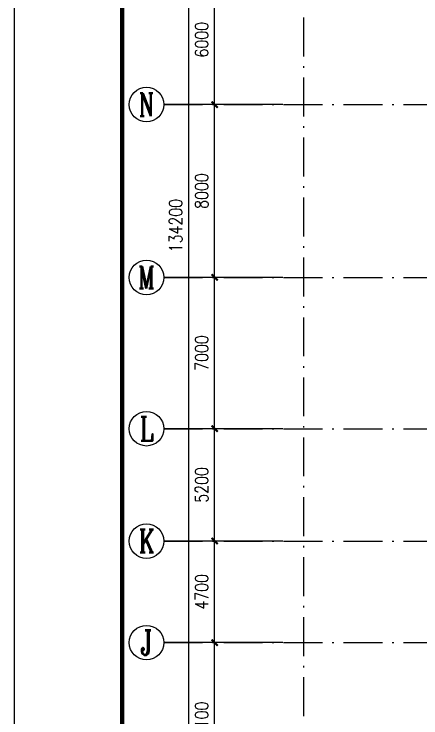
# Model space of a CAD drawing. Extents: x 2468086 to 6957054, y -3413633 to -667223.
# Drawn here: x 4916351 to 4935196, y -1192652 to -1160079 of the extents above; entities that cross this region are included whole.
import ezdxf
from ezdxf.enums import TextEntityAlignment as Align

# ---------------------------------------------------------------- set-up
doc = ezdxf.new("R2010")
doc.units = 0
doc.header["$LTSCALE"] = 100
doc.header["$MEASUREMENT"] = 0
doc.linetypes.add('2', pattern=[18.5, 12, -3, 0.5, -3])
doc.layers.get('0').update_dxf_attribs({"linetype": 'CONTINUOUS'})
doc.layers.get('DEFPOINTS').update_dxf_attribs({"linetype": 'CONTINUOUS'})
for name, color, linetype in [('AXIS', 3, 'CONTINUOUS'), ('AXIS_TEXT', 7, 'CONTINUOUS'), ('PUB_TITLE', 4, 'CONTINUOUS'), ('墙__实线', 3, 'CONTINUOUS'), ('轴线__点划线', 252, '2')]:
    doc.layers.add(name, color=color, linetype=linetype)
doc.styles.add('_TCH_AXIS', font='COMPLEX', dxfattribs={"bigfont": 'GBCBIG'})
doc.styles.add('DIM_FONT', font='SIMPLEX.shx', dxfattribs={"width": 0.8})
doc.dimstyles.new('DIMN200', dxfattribs={"dimscale": 2, "dimtxt": 300, "dimasz": 100, "dimexe": 250, "dimexo": 300, "dimgap": 150, "dimtad": 1, "dimdec": 0, "dimzin": 0, "dimdsep": 46, "dimtxsty": 'DIM_FONT', "dimblk": 'ARCHTICK', "dimcen": 0.09, "dimclrt": 7, "dimazin": 2, "dimtfac": 1, "dimtdec": 0, "dimtix": 1, "dimtmove": 2, "dimatfit": 3, "dimldrblk": 'ARCHTICK', "dimfxl": 1, "dimtolj": 1, "dimtzin": 0, "dimarcsym": 0})

# ---------------------------------------------------------------- blocks, each defined once
blk = doc.blocks.new('_ARCHTICK')
at = {"color": 0, "const_width": 0.5}
blk.add_lwpolyline([(-0.71, -0.71), (0.71, 0.71)], dxfattribs=at)
blk = doc.blocks.new('*D2841')
at = {"layer": 'AXIS', "color": 0, "lineweight": -2, "transparency": 16777216}
for p, q in [((4928792, -1189168), (4925142, -1189168)), ((4925642, -1196268), (4925642, -1189168)), ((4928792, -1196268), (4925142, -1196268))]:
    blk.add_line(p, q, dxfattribs=at)
at = {"layer": 'DEFPOINTS', "color": 0, "transparency": 16777216}
for p in [(4925642, -1189168), (4929392, -1189168), (4929392, -1196268)]:
    blk.add_point(p, dxfattribs=at)
at = {"layer": 'AXIS', "color": 0, "lineweight": -2, "transparency": 16777216, "xscale": 200, "yscale": 200, "zscale": 200}
for p, rotation in [((4925642, -1189168), 90), ((4925642, -1196268), 270)]:
    blk.add_blockref('_ARCHTICK', p, dxfattribs=dict(at, rotation=rotation))
at = {"layer": 'AXIS', "color": 7, "transparency": 16777216, "insert": (4925042, -1192718), "char_height": 600, "attachment_point": 5, "rotation": 90, "style": 'DIM_FONT'}
blk.add_mtext('\\A1;7100', dxfattribs=at)
blk = doc.blocks.new('*D2842')
at = {"layer": 'AXIS', "color": 0, "lineweight": -2, "transparency": 16777216}
for p, q in [((4928792, -1184468), (4925142, -1184468)), ((4925642, -1189168), (4925642, -1184468)), ((4928792, -1189168), (4925142, -1189168))]:
    blk.add_line(p, q, dxfattribs=at)
at = {"layer": 'DEFPOINTS', "color": 0, "transparency": 16777216}
for p in [(4925642, -1184468), (4929392, -1184468), (4929392, -1189168)]:
    blk.add_point(p, dxfattribs=at)
at = {"layer": 'AXIS', "color": 0, "lineweight": -2, "transparency": 16777216, "xscale": 200, "yscale": 200, "zscale": 200}
for p, rotation in [((4925642, -1184468), 90), ((4925642, -1189168), 270)]:
    blk.add_blockref('_ARCHTICK', p, dxfattribs=dict(at, rotation=rotation))
at = {"layer": 'AXIS', "color": 7, "transparency": 16777216, "insert": (4925042, -1186818), "char_height": 600, "attachment_point": 5, "rotation": 90, "style": 'DIM_FONT'}
blk.add_mtext('\\A1;4700', dxfattribs=at)
blk = doc.blocks.new('*D2843')
at = {"layer": 'AXIS', "color": 0, "lineweight": -2, "transparency": 16777216}
for p, q in [((4928792, -1179268), (4925142, -1179268)), ((4925642, -1184468), (4925642, -1179268)), ((4928792, -1184468), (4925142, -1184468))]:
    blk.add_line(p, q, dxfattribs=at)
at = {"layer": 'DEFPOINTS', "color": 0, "transparency": 16777216}
for p in [(4925642, -1179268), (4929392, -1179268), (4929392, -1184468)]:
    blk.add_point(p, dxfattribs=at)
at = {"layer": 'AXIS', "color": 0, "lineweight": -2, "transparency": 16777216, "xscale": 200, "yscale": 200, "zscale": 200}
for p, rotation in [((4925642, -1179268), 90), ((4925642, -1184468), 270)]:
    blk.add_blockref('_ARCHTICK', p, dxfattribs=dict(at, rotation=rotation))
at = {"layer": 'AXIS', "color": 7, "transparency": 16777216, "insert": (4925042, -1181868), "char_height": 600, "attachment_point": 5, "rotation": 90, "style": 'DIM_FONT'}
blk.add_mtext('\\A1;5200', dxfattribs=at)
blk = doc.blocks.new('*D2844')
at = {"layer": 'AXIS', "color": 0, "lineweight": -2, "transparency": 16777216}
for p, q in [((4928792, -1172268), (4925142, -1172268)), ((4925642, -1179268), (4925642, -1172268)), ((4928792, -1179268), (4925142, -1179268))]:
    blk.add_line(p, q, dxfattribs=at)
at = {"layer": 'DEFPOINTS', "color": 0, "transparency": 16777216}
for p in [(4925642, -1172268), (4929392, -1172268), (4929392, -1179268)]:
    blk.add_point(p, dxfattribs=at)
at = {"layer": 'AXIS', "color": 0, "lineweight": -2, "transparency": 16777216, "xscale": 200, "yscale": 200, "zscale": 200}
for p, rotation in [((4925642, -1172268), 90), ((4925642, -1179268), 270)]:
    blk.add_blockref('_ARCHTICK', p, dxfattribs=dict(at, rotation=rotation))
at = {"layer": 'AXIS', "color": 7, "transparency": 16777216, "insert": (4925042, -1175768), "char_height": 600, "attachment_point": 5, "rotation": 90, "style": 'DIM_FONT'}
blk.add_mtext('\\A1;7000', dxfattribs=at)
blk = doc.blocks.new('*D2845')
at = {"layer": 'AXIS', "color": 0, "lineweight": -2, "transparency": 16777216}
for p, q in [((4928792, -1164268), (4925142, -1164268)), ((4925642, -1172268), (4925642, -1164268)), ((4928792, -1172268), (4925142, -1172268))]:
    blk.add_line(p, q, dxfattribs=at)
at = {"layer": 'DEFPOINTS', "color": 0, "transparency": 16777216}
for p in [(4925642, -1164268), (4929392, -1164268), (4929392, -1172268)]:
    blk.add_point(p, dxfattribs=at)
at = {"layer": 'AXIS', "color": 0, "lineweight": -2, "transparency": 16777216, "xscale": 200, "yscale": 200, "zscale": 200}
for p, rotation in [((4925642, -1164268), 90), ((4925642, -1172268), 270)]:
    blk.add_blockref('_ARCHTICK', p, dxfattribs=dict(at, rotation=rotation))
at = {"layer": 'AXIS', "color": 7, "transparency": 16777216, "insert": (4925042, -1168268), "char_height": 600, "attachment_point": 5, "rotation": 90, "style": 'DIM_FONT'}
blk.add_mtext('\\A1;8000', dxfattribs=at)
blk = doc.blocks.new('*D2846')
at = {"layer": 'AXIS', "color": 0, "lineweight": -2, "transparency": 16777216}
for p, q in [((4928792, -1158268), (4925142, -1158268)), ((4925642, -1164268), (4925642, -1158268)), ((4928792, -1164268), (4925142, -1164268))]:
    blk.add_line(p, q, dxfattribs=at)
at = {"layer": 'DEFPOINTS', "color": 0, "transparency": 16777216}
for p in [(4925642, -1158268), (4929392, -1158268), (4929392, -1164268)]:
    blk.add_point(p, dxfattribs=at)
at = {"layer": 'AXIS', "color": 0, "lineweight": -2, "transparency": 16777216, "xscale": 200, "yscale": 200, "zscale": 200}
for p, rotation in [((4925642, -1158268), 90), ((4925642, -1164268), 270)]:
    blk.add_blockref('_ARCHTICK', p, dxfattribs=dict(at, rotation=rotation))
at = {"layer": 'AXIS', "color": 7, "transparency": 16777216, "insert": (4925042, -1161268), "char_height": 600, "attachment_point": 5, "rotation": 90, "style": 'DIM_FONT'}
blk.add_mtext('\\A1;6000', dxfattribs=at)
blk = doc.blocks.new('*D2857')
at = {"layer": 'AXIS', "color": 0, "lineweight": -2, "transparency": 16777216}
for p, q in [((4928792, -1102768), (4923942, -1102768)), ((4924442, -1236968), (4924442, -1102768)), ((4928792, -1236968), (4923942, -1236968))]:
    blk.add_line(p, q, dxfattribs=at)
at = {"layer": 'DEFPOINTS', "color": 0, "transparency": 16777216}
for p in [(4924442, -1102768), (4929392, -1102768), (4929392, -1236968)]:
    blk.add_point(p, dxfattribs=at)
at = {"layer": 'AXIS', "color": 0, "lineweight": -2, "transparency": 16777216, "xscale": 200, "yscale": 200, "zscale": 200}
for p, rotation in [((4924442, -1102768), 90), ((4924442, -1236968), 270)]:
    blk.add_blockref('_ARCHTICK', p, dxfattribs=dict(at, rotation=rotation))
at = {"layer": 'AXIS', "color": 7, "transparency": 16777216, "insert": (4923842, -1169868), "char_height": 600, "attachment_point": 5, "rotation": 90, "style": 'DIM_FONT'}
blk.add_mtext('\\A1;134200', dxfattribs=at)
blk = doc.blocks.new('a00')
at = {"layer": 'PUB_TITLE'}
blk.add_lwpolyline([(2049330, 4204231), (2376330, 4204231), (2376330, 4372431), (2049330, 4372431)], close=True, dxfattribs=at)
at = {"layer": 'PUB_TITLE', "const_width": 200}
blk.add_lwpolyline([(2054330, 4206231), (2374330, 4206231), (2374330, 4370431), (2054330, 4370431)], close=True, dxfattribs=at)

msp = doc.modelspace()

# ---------------------------------------------------------------- linework, layer by layer
at = {"layer": 'AXIS'}
for p, q in [((4927279.8, -1164267.8), (4923285.1, -1164267.8)), ((4927279.8, -1172267.8), (4923285.1, -1172267.8)), ((4927279.8, -1179267.8), (4923285.1, -1179267.8)), ((4928366.6, -1184467.8), (4923285.1, -1184467.8)), ((4928366.6, -1189167.8), (4923285.1, -1189167.8))]:
    msp.add_line(p, q, dxfattribs=at)
for centre in [(4922485.1, -1164267.8), (4922485.1, -1172267.8), (4922485.1, -1179267.8), (4922485.1, -1184467.8), (4922485.1, -1189167.8)]:
    msp.add_circle(centre, 800, dxfattribs=at)
at = {"layer": '轴线__点划线', "ltscale": 1.5}
for p, q in [((4929770.8, -1236967.6), (4929770.8, -1096231.2)), ((4923285.1, -1164267.8), (5210016.5, -1164267.8)), ((4923285.1, -1172267.8), (5210016.5, -1172267.8)), ((4923285.1, -1179267.8), (5210016.5, -1179267.8)), ((4923285.1, -1184467.8), (5037270.8, -1184467.8)), ((4923285.1, -1189167.8), (5037270.8, -1189167.8))]:
    msp.add_line(p, q, dxfattribs=at)

# ---------------------------------------------------------------- block references
at = {"layer": '墙__实线'}
msp.add_blockref('a00', (2867020.5, -5464147.8), dxfattribs=at)

# ---------------------------------------------------------------- texts
at = {"layer": 'AXIS_TEXT', "style": '_TCH_AXIS'}
for s, height, width, p, p2 in [('N', 1065, 0.736842, (4922130.1, -1164800.3), (4922840.2, -1164800.3)), ('M', 1018.2, 0.761905, (4922097.3, -1172776.9), (4922873, -1172776.9)), ('L', 1111.4, 0.8, (4922167.6, -1179823.5), (4922802.7, -1179823.5)), ('K', 1065, 0.736842, (4922130.1, -1185000.3), (4922840.2, -1185000.3)), ('J', 1155.7, 0.909091, (4922210, -1189745.7), (4922760.3, -1189745.7))]:
    msp.add_text(s, height=height, dxfattribs=dict(at, width=width)).set_placement(p, p2, align=Align.FIT)

# ---------------------------------------------------------------- dimensions: what is measured, and where the dimension line sits
at = {"layer": 'AXIS'}
for p1, p2, distance, picture, middle in [((4929392.5, -1236967.6), (4929392.5, -1102767.8), 4950, '*D2857', (4923842.5, -1169867.7)), ((4929392.5, -1164267.8), (4929392.5, -1158267.8), 3750, '*D2846', (4925042.5, -1161267.8)), ((4929392.5, -1172267.8), (4929392.5, -1164267.8), 3750, '*D2845', (4925042.5, -1168267.8)), ((4929392.5, -1179267.8), (4929392.5, -1172267.8), 3750, '*D2844', (4925042.5, -1175767.8)), ((4929392.5, -1184467.8), (4929392.5, -1179267.8), 3750, '*D2843', (4925042.5, -1181867.8)), ((4929392.5, -1189167.8), (4929392.5, -1184467.8), 3750, '*D2842', (4925042.5, -1186817.8)), ((4929392.5, -1196267.8), (4929392.5, -1189167.8), 3750, '*D2841', (4925042.5, -1192717.8))]:
    dim = msp.add_aligned_dim(p1=p1, p2=p2, distance=distance, dimstyle='DIMN200', dxfattribs=at)
    dim.commit()
    dim.dimension.update_dxf_attribs({"geometry": picture, "text_midpoint": middle})

doc.saveas('drawing.dxf')
